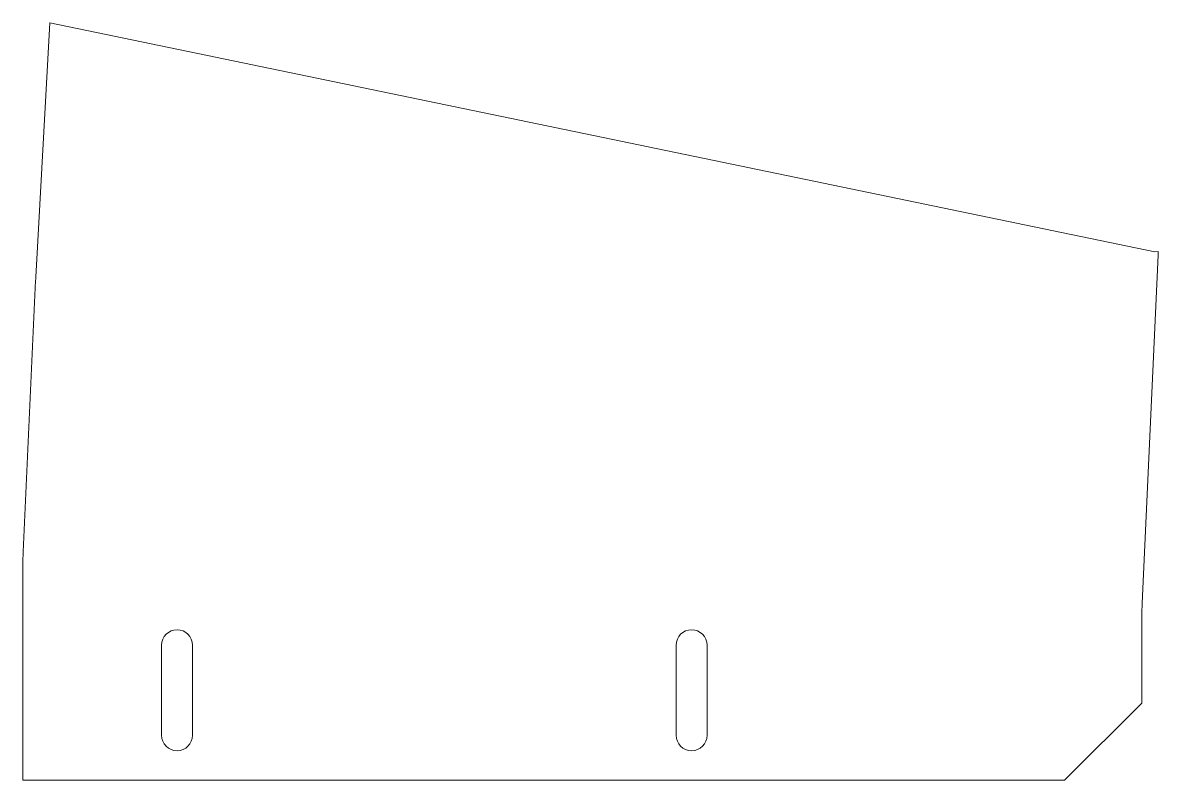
# Model space of a CAD drawing. Header units: metres. Extents: x -221 to 221, y -147 to 147.
import ezdxf

# ---------------------------------------------------------------- set-up
doc = ezdxf.new("R2010")
doc.units = ezdxf.units.M

msp = doc.modelspace()

# ---------------------------------------------------------------- linework, layer by layer
at = {"color": 7, "linetype": 'Continuous', "lineweight": 18}
for p, q in [((-215.62, 48.36), (-210.13, 147.21)), ((-210.13, 147.21), (219.4, 58.21)), ((219.4, 58.21), (220.7, 58.24)), ((220.71, 57.46), (220.69, 56.93)), ((220.7, 58.24), (220.71, 57.46)), ((220.69, 56.93), (214.47, -78.4)), ((-220.53, -58.4), (-215.68, 47.06)), ((-215.68, 47.06), (-215.66, 47.58)), ((-215.66, 47.58), (-215.62, 48.36)), ((-220.71, -62.3), (-220.53, -58.4)), ((-220.71, -66.21), (-220.71, -62.3)), ((-220.71, -147.21), (-220.71, -66.21)), ((214.47, -78.4), (214.29, -82.3)), ((214.29, -82.3), (214.29, -86.21)), ((214.29, -86.21), (214.29, -117.21)), ((-166.71, -129.71), (-166.71, -94.71)), ((-154.71, -94.71), (-154.71, -129.71)), ((33.29, -129.71), (33.29, -94.71)), ((45.29, -94.71), (45.29, -129.71)), ((214.29, -117.21), (184.29, -147.21)), ((184.29, -147.21), (-220.71, -147.21))]:
    msp.add_line(p, q, dxfattribs=at)
for centre, start, end in [((-160.71, -94.71), 0, 180), ((39.29, -94.71), 0, 180), ((-160.71, -129.71), 180, 0), ((39.29, -129.71), 180, 0)]:
    msp.add_arc(centre, 6, start, end, dxfattribs=at)

doc.saveas('drawing.dxf')
